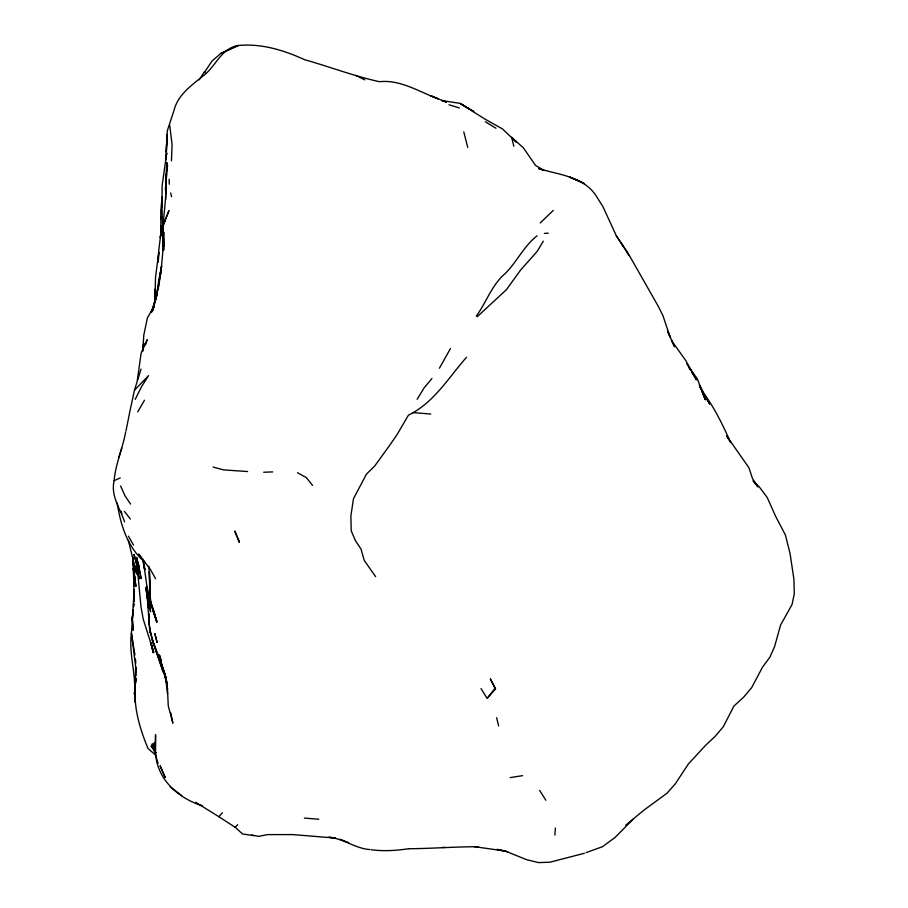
<?xml version="1.0" encoding="UTF-8"?>
<svg xmlns="http://www.w3.org/2000/svg" width="908" height="908" viewBox="0 0 908 908"><rect width="100%" height="100%" fill="white"/><g stroke="black" fill="none" stroke-linecap="round" stroke-linejoin="round"><path stroke-width="1.36" d="M125.588 432.344C122.614 448.643 115.498 463.988 114.136 480.638C110.515 495.813 120.06 508.344 124.578 521.884M171.453 160.852L172.077 144.497L169.705 125.213M153.146 610.766L156.868 621.991L150.614 603.968L149.468 571.643M161.261 226.013L160.875 234.945L160.773 210.747L162.112 197.002M160.682 218.771L160.705 216.955M162.589 223.096L162.725 219.112M166.187 182.508L166.845 162.475L165.982 182.281L166.652 174.302M135.996 675.563L136.109 667.301M135.769 678.276L135.315 684.87L135.621 666.143L131.433 633.228L133.056 610.017M554.879 835.076L555.401 828.028M135.735 678.174L134.509 693.769L135.201 702.19L135.235 686.993C133.68 708.195 139.957 729.033 147.981 748.453L155.404 754.957M135.701 679.717L134.509 693.769L135.712 678.492M134.509 693.769C136.098 673.486 128.584 653.533 131.433 633.228L134.94 654.929M133.011 611.232L132.227 620.618L134.18 589.962L134.043 601.754L133.862 582.539M162.123 197.456L162.033 206.979L162.112 185.754L166.709 153.123M133.079 609.87L132.704 613.865L133.067 611.084M166.981 170.307L167.481 165.301L165.823 179.466L165.71 199.419M161.011 231.313L160.33 237.782L161.136 231.279M155.075 300.151L155.79 293.647M154.746 302.602L152.828 310.105L158.48 284.987M137.312 380.361L141.081 353.496L147.187 339.671L145.507 344.87M161.454 228.668L161.772 226.069M161.738 226.206L158.764 250.449L158.219 262.117L158.775 252.333L155.506 277.451L154.996 298.902M133.601 606.907L133.964 604.126M166.709 153.225L165.767 160.069L167.344 130.661L173.927 110.651C177.786 94.852 191.213 85.624 203.017 76C215.741 66.738 220.939 48.34 238.157 45.514C261.391 43.289 283.727 50.122 304.577 59.69C329.718 66.738 353.904 76.147 379.578 81.709C400.337 79.416 419.235 91.833 438.042 98.79L430.608 95.703L446.316 102.093M204.47 72.345L211.95 61.097L220.86 53.424L238.157 45.514L220.86 53.424M158.015 290.299L160.807 272.638L157.89 287.904L158.775 280.107L161.635 265.976L159.717 276.861L161.249 268.995L163.02 249.621L162.952 250.54L163.735 232.221L163.837 250.018M142.442 351.248L143.759 343.292L142.692 351.101L143.827 334.927L147.425 317.845L154.076 306.178L151.5 312.148M141.035 369.136L134.452 390.236L129.401 413.56M152.828 310.105L158.616 285.26M133.453 605.863L133.873 603.502M125.917 431.164L129.356 414.184M155.075 301.388L157.459 292.875M153.418 306.779L156.823 295.145L151.398 312.046M118.823 457.416L121.785 448.132M152.374 310.434L153.827 306.711L151.454 312.239M135.235 399.372L141.5 386.706L148.572 375.628L134.452 390.236M450.413 348.581L439.427 368.239M137.71 411.891L144.474 400.246M543.324 241.188L537.264 251.266L520.568 270.096L506.437 289.675L477.211 316.722M417.158 399.293L424.081 387.932L431.947 378.466M199.192 79.836L204.584 71.584L204.936 72.651M476.325 316.041C486.552 302.092 491.773 284.817 505.393 273.365C517.004 261.72 523.859 246.068 537.025 235.842M494.735 688.673L487.097 698.411L495.53 689.024L490.399 679.048L495.53 689.024M466.587 357.196C448.461 377.728 434.001 402.709 408.464 415.149L397.034 434.66L389.736 445.249L374.834 465.849L366.412 474.192L353.473 498.742L350.885 515.994L351.203 530.771L355.459 540.725L361.032 549.056L364.199 560.338L375.628 576.648M195.674 802.286L218.817 816.678L222.369 812.751M218.817 816.678L235.217 827.324L237.714 824.702M633.307 818.982L615.125 837.392L602.481 846.721L586.023 852.635M553.29 210.406L540.226 222.971M625.737 825.213L643.84 810.197L666.994 793.229L675.336 783.808L688.4 763.934L705.664 745.264L715.288 736.206L723.324 726.706L733.891 706.095L743.686 697.106L751.699 687.583L762.572 667.074L769.791 657.324L774.501 646.859L780.63 624.976L792.003 604.603L794.296 593.968L793.921 579.259L790.074 553.664L785.409 534.982L775.466 516.005L767.226 497.505L759.531 487.221L753.231 480.797M114.136 480.638L120.276 477.914M584.355 853.293L549.896 862.214L538.603 862.6L526.549 859.649L505.2 851.046L497.085 849.411L507.833 851.829M408.679 848.73C432.049 848.571 455.101 846.699 478.437 846.71M510.183 777.6L522.588 775.648M408.396 848.776C396.115 850.592 383.528 851.42 371.179 849.729M442.185 847.493L444.931 847.368M544.459 233.379L548.296 233.197M263.695 472.239L272.729 471.91M304.384 818.085L318.844 819.243M247.589 471.536L223.482 469.89L213.096 467.041M412.641 412.584L430.789 414.048M334.916 838.027L292.898 834.6L267.451 834.6L258.712 836.37L251.754 835.031M335.188 837.97L328.9 837.244C343.474 838.515 355.266 848.515 369.772 849.57M473.931 846.608L505.2 851.046M253.865 835.666L242.527 833.964L235.217 827.324M448.995 104.783L459.391 107.973M543.109 170.114L538.728 168.616C559.873 175.108 584.831 176.436 597.294 197.706L602.98 206.74L616.384 235.887L622.967 245.852L616.35 235.842M446.475 102.218L441.856 100.561L460.095 103.376L485.031 119.152L502.487 128.936L516.629 142.363L511.658 137.414L513.837 146.211M202.541 805.861C179.534 798.79 158.537 781.05 155.767 755.774M340.159 839.264L348.751 842.749M355.72 75.387L364.789 79.859M297.495 472.728L306.28 477.551L312.579 485.417M544.21 170.488L535.584 165.472L523.269 147.698L511.658 137.414M485.349 121.763L495.95 128.266M170.171 786.861L181.748 795.612M144.417 561.893C127.222 546.627 120.605 524.972 117.2 503.077M144.633 562.097L138.606 554.039L150.558 569.725L155.586 578.725M753.175 481.047L757.919 486.926L752.471 478.437L748.884 467.665L726.616 435.874M154.553 750.224L151.137 745.877L155.608 753.016M124.339 511.306L130.4 519.047M686.788 363.983L697.446 379.067L705.289 399.792L699.83 386.218M702.383 391.564C714.187 407.045 722.666 424.604 730.543 442.344L726.559 435.851M130.593 504.076L124.975 495.779L120.605 485.984M539.636 790.38L545.833 800.232M688.741 367.399L690.148 369.669M691.555 371.94L696.481 379.873L685.858 360.692L671.421 340.409L674.633 346.811L667.562 331.238M481.036 688.605L486.62 697.628M628.949 255.636L621.935 244.161L627.598 252.39L658.232 306.246L662.942 315.644L670.161 337.118L668.084 332.419M702.327 391.734L703.677 393.993M705.028 396.24L709.761 404.117L699.33 384.992M128.437 536.185L133.51 545.118M699.546 385.514L701.487 389.282L699.875 386.059M158.071 763.492L155.529 754.696L154.156 742.823L155.733 755.388L152.238 744.095L155.677 752.596M152.238 744.095L155.836 752.948M152.431 640.265L161.726 664.089L167.254 685.574L164.087 671.897L165.687 677.062C160.058 657.483 148.821 639.073 148.674 618.212M121.048 511.159L121.956 513.792M155.529 649.629L152.385 639.902L156.165 650.854M156.823 621.878L150.49 600.971L156.812 621.855L153.713 610.426M164.155 672.238L165.687 677.062L162.918 668.209L167.151 683.724L165.982 678.39M138.583 564.992L136.62 557.41L141.149 578.6L138.583 564.992L138.856 566.115M463.761 131.853L467.756 147.448M152.964 641.672L149.65 628.098L150.319 632.853L149.707 626.202M496.631 717.717L498.628 725.912M170.693 192.961L171.544 196.718M170.681 712.621L172.872 723.188L168.252 705.743L167.469 688.707M142.511 558.692L144.724 569.759M151.591 643.885L153.214 652.773L150.535 642.149L153.792 652.489L143.305 619.438L141.012 607.077L137.097 565.968L134.089 554.493L137.097 565.968L138.935 578.873M137.675 570.065L138.402 573.72M138.879 576.16L139.367 578.6M143.237 560.565L144.826 568.726M166.368 681.545L165.574 677.357L167.56 693.712M144.758 569.861L144.043 566.013L150.546 611.856L147.198 586.466M128.368 540.43L136.631 574.038L135.428 565.945M166.993 685.177L167.617 688.809M147.573 599.11L145.791 587.34L147.584 598.781L147.164 595.943L148.696 616.271L148.572 614.682M147.97 601.732L148.447 607.021M147.959 601.55L148.469 607.963M152.657 607.69L152.975 610.04M147.925 601.13L148.367 604.342M148.912 566.172L150.614 603.968L150.49 601.278M149.332 622.207L148.594 614.217L149.003 624.409L148.662 613.706M135.462 659.004L135.78 663.146M162.135 205.412L161.817 201.281L163.236 249.564M155.563 300.242L154.95 289.119L155.359 298.891M133.953 585.864L132.727 556.49M163.781 246.068C160.818 224.912 166.822 204.141 165.755 182.996L165.801 185.731M149.684 585.115L150.285 597.237M163.905 246.045L163.553 237.998M165.733 192.961L165.506 187.434L165.71 192.689M148.64 613.184L149.003 624.409M163.224 235.944L163.497 249.893M149.445 571.631L149.741 595.659M169.172 179.228L169.263 184.222M155.552 734.822L155.404 752.88L155.552 734.822M166.584 144.202L166.357 152.192L167.038 134.668L166.584 144.202M164.7 221.246L162.997 225.956L168.979 210.633L164.7 221.246M580.484 181.657L569.361 177.026L584.366 183.632L580.484 181.657M468.653 108.472L460.095 103.376L473.783 111.593L468.653 108.472M165.143 777.35L160.171 765.966L165.143 777.35M239.008 540.998L234.763 531.032L239.337 542.496L239.008 540.998M159.082 659.548L155.915 650.741L163.202 672.124L159.082 659.548M164.439 672.93L160.466 660.74L164.439 672.93M160.739 659.514L159.422 654.895L161.102 660.808L160.739 659.514M157.061 642.342L154.848 633.648L157.061 642.342M135.905 586.171L133.294 568.51L135.905 586.171M134.645 577.749L132.829 557.342L134.645 577.749M133.147 630.038L132.193 617.327L133.147 630.038"/></g></svg>
